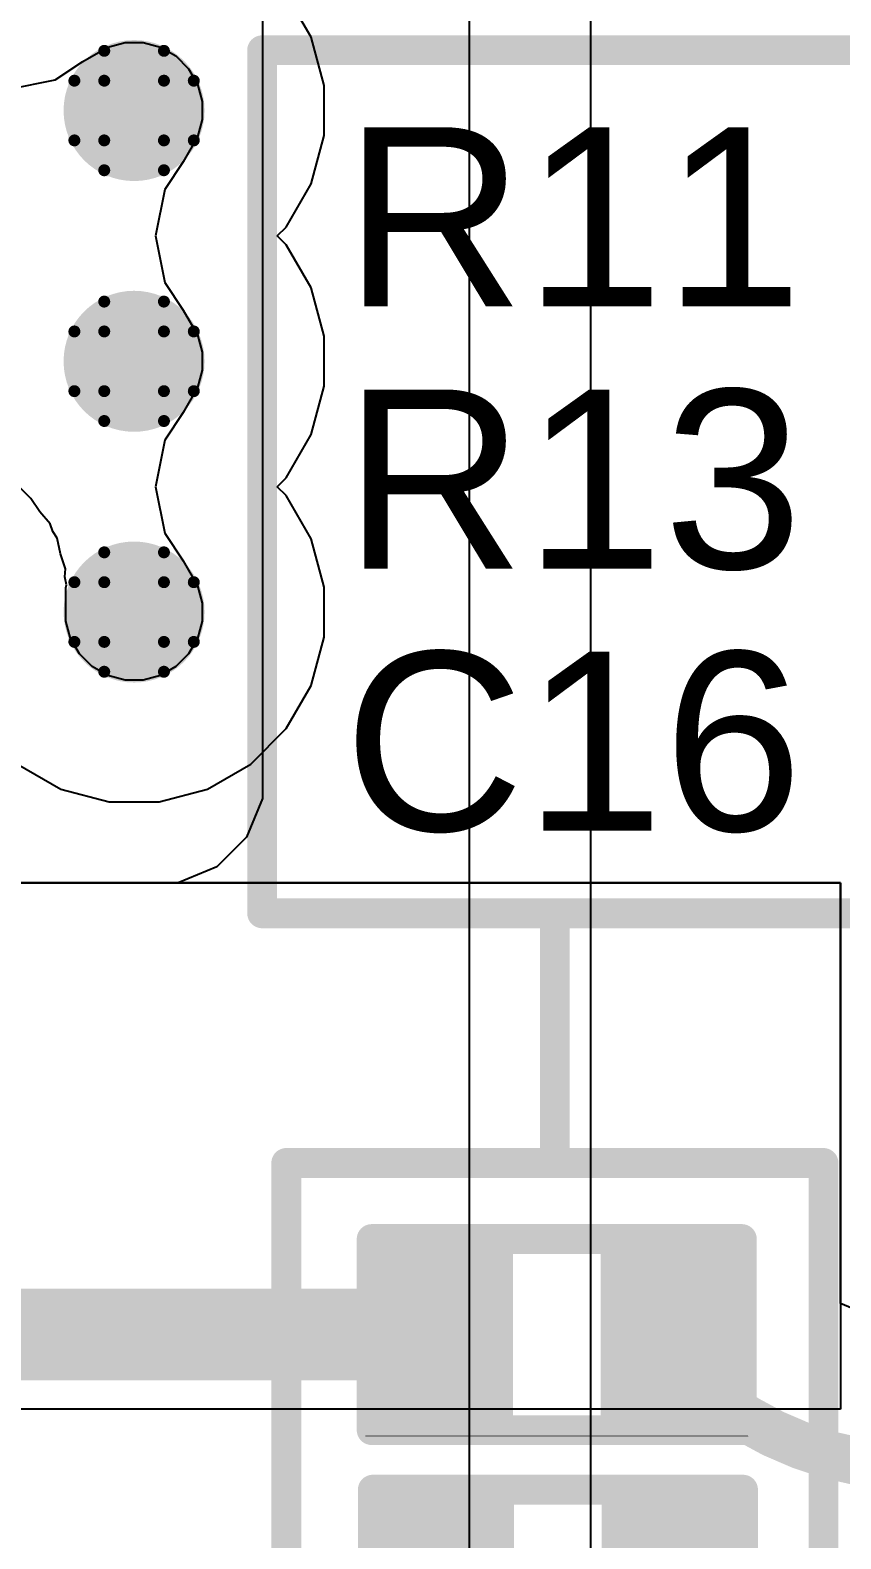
# Model space of a CAD drawing. Header units: inches. Extents: x -18 to 202, y -11 to 119.
# Drawn here: x 32.03 to 35.48, y 22.59 to 29.01 of the extents above; entities that cross this region are included whole.
import ezdxf

# ---------------------------------------------------------------- set-up
doc = ezdxf.new("R2010")
doc.units = ezdxf.units.IN
for name, color, linetype in [('Board Outline', 216, 'Continuous'), ('Bottom Layer', 5, 'Continuous'), ('Drill Drawing', 1, 'Continuous'), ('Ground', 16, 'Continuous'), ('Power', 76, 'Continuous'), ('Top Layer', 1, 'Continuous'), ('Top Overlay', 2, 'Continuous'), ('Top Paste', 8, 'Continuous'), ('Top Solder', 216, 'Continuous'), ('Via Holes', 16, 'Continuous')]:
    doc.layers.add(name, color=color, linetype=linetype)
doc.styles.add('Arial', font='', dxfattribs={"height": 0.2})
doc.styles.get('Arial').set_extended_font_data('Arial')

# ---------------------------------------------------------------- blocks, each defined once
blk = doc.blocks.new('R___0402_44')
at = {"layer": 'Top Layer'}
for points in [[(-0.6985, -0.3175), (-0.6985, 0.3175), (-0.2413, 0.3175), (-0.2413, -0.3175)], [(0.2413, -0.3175), (0.2413, 0.3175), (0.6985, 0.3175), (0.6985, -0.3175)]]:
    blk.add_hatch(color=1, dxfattribs=at).paths.add_polyline_path(points)
at = {"layer": 'Top Paste'}
for points in [[(-0.6985, -0.3175), (-0.6985, 0.3175), (-0.2413, 0.3175), (-0.2413, -0.3175)], [(0.2413, -0.3175), (0.2413, 0.3175), (0.6985, 0.3175), (0.6985, -0.3175)]]:
    blk.add_hatch(color=8, dxfattribs=at).paths.add_polyline_path(points)
at = {"layer": 'Top Solder'}
for points in [[(-0.7535, -0.3725), (-0.7535, 0.3725), (-0.1863, 0.3725), (-0.1863, -0.3725)], [(0.1863, -0.3725), (0.1863, 0.3725), (0.7535, 0.3725), (0.7535, -0.3725)]]:
    blk.add_hatch(color=216, dxfattribs=at).paths.add_polyline_path(points)
at = {"layer": 'Top Overlay'}
for points in [[(-0.7874, 0.4064, 0.127, 0.127, 0), (-0.7874, -0.4064, 0.127, 0.127, 0)], [(-0.7874, 0.4064, 0.127, 0.127, 0), (0.7874, 0.4064, 0.127, 0.127, 0)], [(0.7874, -0.4064, 0.127, 0.127, 0), (0.7874, 0.4064, 0.127, 0.127, 0)], [(-0.7874, -0.4064, 0.127, 0.127, 0), (0.7874, -0.4064, 0.127, 0.127, 0)], [(-0.8128, -0.4318, 0.00323, 0.00323, 0), (0.8128, -0.4318, 0.00323, 0.00323, 0)]]:
    blk.add_lwpolyline(points, format="xyseb", dxfattribs=at)
for points in [[(-0.8192, 0.4064, 0.0635, 0.0635, 1), (-0.7557, 0.4064, 0.0635, 0.0635, 1)], [(-0.8192, 0.4064, 0.0635, 0.0635, 1), (-0.7557, 0.4064, 0.0635, 0.0635, 1)], [(0.7556, 0.4064, 0.0635, 0.0635, 1), (0.8191, 0.4064, 0.0635, 0.0635, 1)], [(0.7556, 0.4064, 0.0635, 0.0635, 1), (0.8191, 0.4064, 0.0635, 0.0635, 1)], [(-0.8191, -0.4064, 0.0635, 0.0635, 1), (-0.7556, -0.4064, 0.0635, 0.0635, 1)], [(-0.8191, -0.4064, 0.0635, 0.0635, 1), (-0.7556, -0.4064, 0.0635, 0.0635, 1)], [(0.7556, -0.4064, 0.0635, 0.0635, 1), (0.8191, -0.4064, 0.0635, 0.0635, 1)], [(0.7556, -0.4064, 0.0635, 0.0635, 1), (0.8191, -0.4064, 0.0635, 0.0635, 1)], [(-0.8136, -0.4318, 0.00161, 0.00161, 1), (-0.812, -0.4318, 0.00161, 0.00161, 1)], [(0.812, -0.4318, 0.00161, 0.00161, 1), (0.8136, -0.4318, 0.00161, 0.00161, 1)]]:
    blk.add_lwpolyline(points, format="xyseb", close=True, dxfattribs=at)
blk = doc.blocks.new('R___0402_46')
at = {"layer": 'Top Layer'}
for points in [[(-0.6985, -0.3175), (-0.6985, 0.3175), (-0.2413, 0.3175), (-0.2413, -0.3175)], [(0.2413, -0.3175), (0.2413, 0.3175), (0.6985, 0.3175), (0.6985, -0.3175)]]:
    blk.add_hatch(color=1, dxfattribs=at).paths.add_polyline_path(points)
at = {"layer": 'Top Paste'}
for points in [[(-0.6985, -0.3175), (-0.6985, 0.3175), (-0.2413, 0.3175), (-0.2413, -0.3175)], [(0.2413, -0.3175), (0.2413, 0.3175), (0.6985, 0.3175), (0.6985, -0.3175)]]:
    blk.add_hatch(color=8, dxfattribs=at).paths.add_polyline_path(points)
at = {"layer": 'Top Solder'}
for points in [[(-0.7535, -0.3725), (-0.7535, 0.3725), (-0.1863, 0.3725), (-0.1863, -0.3725)], [(0.1863, -0.3725), (0.1863, 0.3725), (0.7535, 0.3725), (0.7535, -0.3725)]]:
    blk.add_hatch(color=216, dxfattribs=at).paths.add_polyline_path(points)
at = {"layer": 'Top Overlay'}
for points in [[(-0.7874, -0.4064, 0.127, 0.127, 0), (-0.7874, 0.4064, 0.127, 0.127, 0)], [(-0.7874, 0.4064, 0.127, 0.127, 0), (0.7874, 0.4064, 0.127, 0.127, 0)], [(0.7874, 0.4064, 0.127, 0.127, 0), (0.7874, -0.4064, 0.127, 0.127, 0)], [(-0.7874, -0.4064, 0.127, 0.127, 0), (0.7874, -0.4064, 0.127, 0.127, 0)], [(-0.8128, -0.4318, 0.00323, 0.00323, 0), (0.8128, -0.4318, 0.00323, 0.00323, 0)]]:
    blk.add_lwpolyline(points, format="xyseb", dxfattribs=at)
for points in [[(-0.8191, 0.4064, 0.0635, 0.0635, 1), (-0.7556, 0.4064, 0.0635, 0.0635, 1)], [(-0.8191, 0.4064, 0.0635, 0.0635, 1), (-0.7556, 0.4064, 0.0635, 0.0635, 1)], [(0.7556, 0.4064, 0.0635, 0.0635, 1), (0.8191, 0.4064, 0.0635, 0.0635, 1)], [(0.7556, 0.4064, 0.0635, 0.0635, 1), (0.8191, 0.4064, 0.0635, 0.0635, 1)], [(-0.8191, -0.4064, 0.0635, 0.0635, 1), (-0.7556, -0.4064, 0.0635, 0.0635, 1)], [(-0.8191, -0.4064, 0.0635, 0.0635, 1), (-0.7556, -0.4064, 0.0635, 0.0635, 1)], [(0.7557, -0.4064, 0.0635, 0.0635, 1), (0.8192, -0.4064, 0.0635, 0.0635, 1)], [(0.7557, -0.4064, 0.0635, 0.0635, 1), (0.8192, -0.4064, 0.0635, 0.0635, 1)], [(-0.8136, -0.4318, 0.00161, 0.00161, 1), (-0.812, -0.4318, 0.00161, 0.00161, 1)], [(0.812, -0.4318, 0.00161, 0.00161, 1), (0.8136, -0.4318, 0.00161, 0.00161, 1)]]:
    blk.add_lwpolyline(points, format="xyseb", close=True, dxfattribs=at)

msp = doc.modelspace()

# ---------------------------------------------------------------- hatches: boundary and pattern name
at = {"layer": 'Bottom Layer'}
h = msp.add_hatch(color=5, dxfattribs=at)
edge = h.paths.add_edge_path()
edge.add_arc((32.4741, 28.666), 0.3, 0, 360)
h = msp.add_hatch(color=5, dxfattribs=at)
edge = h.paths.add_edge_path()
edge.add_arc((32.4741, 27.5992), 0.3, 0, 360)
h = msp.add_hatch(color=5, dxfattribs=at)
edge = h.paths.add_edge_path()
edge.add_arc((32.4741, 26.5324), 0.3, 0, 360)
at = {"layer": 'Ground'}
h = msp.add_hatch(color=16, dxfattribs=at)
edge = h.paths.add_edge_path()
edge.add_arc((32.4741, 28.666), 0.3, 0, 360)
h = msp.add_hatch(color=16, dxfattribs=at)
edge = h.paths.add_edge_path()
edge.add_arc((32.4741, 27.5992), 0.3, 0, 360)
h = msp.add_hatch(color=16, dxfattribs=at)
edge = h.paths.add_edge_path()
edge.add_arc((32.4741, 26.5324), 0.3, 0, 360)
at = {"layer": 'Power'}
h = msp.add_hatch(color=76, dxfattribs=at)
edge = h.paths.add_edge_path()
edge.add_arc((32.4741, 28.666), 0.3, 0, 360)
h = msp.add_hatch(color=76, dxfattribs=at)
edge = h.paths.add_edge_path()
edge.add_arc((32.4741, 27.5992), 0.3, 0, 360)
h = msp.add_hatch(color=76, dxfattribs=at)
edge = h.paths.add_edge_path()
edge.add_arc((32.4741, 26.5324), 0.3, 0, 360)
at = {"layer": 'Top Layer'}
h = msp.add_hatch(color=1, dxfattribs=at)
edge = h.paths.add_edge_path()
edge.add_arc((32.4741, 28.666), 0.3, 0, 360)
h = msp.add_hatch(color=1, dxfattribs=at)
edge = h.paths.add_edge_path()
edge.add_arc((32.4741, 27.5992), 0.3, 0, 360)
h = msp.add_hatch(color=1, dxfattribs=at)
edge = h.paths.add_edge_path()
edge.add_arc((32.4741, 26.5324), 0.3, 0, 360)
at = {"layer": 'Via Holes'}
h = msp.add_hatch(color=7, dxfattribs=at)
edge = h.paths.add_edge_path()
edge.add_arc((32.4741, 28.666), 0.15, 0, 360)
h = msp.add_hatch(color=7, dxfattribs=at)
edge = h.paths.add_edge_path()
edge.add_arc((32.4741, 27.5992), 0.15, 0, 360)
h = msp.add_hatch(color=7, dxfattribs=at)
edge = h.paths.add_edge_path()
edge.add_arc((32.4741, 26.5324), 0.15, 0, 360)

# ---------------------------------------------------------------- linework, layer by layer
at = {"layer": 'Board Outline'}
msp.add_lwpolyline([(44.2299, 62.3099, 0.254, 0.254, -3.535496), (7.5647, 62.2891, 0.254, 0.254, 0)], format="xyseb", dxfattribs=at)
at = {"layer": 'Bottom Layer'}
for p, q in [((33.227, 28.9779), (33.1206, 29.1621)), ((32.3621, 28.9363), (32.4359, 28.9561)), ((32.4359, 28.9561), (32.5123, 28.9561)), ((32.5123, 28.9561), (32.586, 28.9363)), ((33.2821, 28.7724), (33.227, 28.9779)), ((32.256, 28.8751), (32.3621, 28.9363)), ((32.586, 28.9363), (32.6522, 28.8981)), ((32.6522, 28.8981), (32.7062, 28.8441)), ((32.1389, 28.7968), (32.256, 28.8751)), ((32.7062, 28.8441), (32.7444, 28.778)), ((31.9407, 28.7574), (32.1389, 28.7968)), ((32.7444, 28.778), (32.7641, 28.7042)), ((33.2821, 28.5597), (33.2821, 28.7724)), ((32.7641, 28.7042), (32.7641, 28.6278)), ((32.7641, 28.6278), (32.7444, 28.5541)), ((32.7444, 28.5541), (32.6831, 28.448)), ((33.227, 28.3541), (33.2821, 28.5597)), ((32.6831, 28.448), (32.6048, 28.3308)), ((32.6048, 28.3308), (32.5654, 28.1326)), ((33.1206, 28.1699), (33.227, 28.3541)), ((32.5654, 28.1326), (32.6048, 27.9344)), ((33.0834, 28.1326), (33.1206, 28.1699)), ((33.1206, 28.0953), (33.0834, 28.1326)), ((33.227, 27.9111), (33.1206, 28.0953)), ((32.6048, 27.9344), (32.6831, 27.8173)), ((33.2821, 27.7056), (33.227, 27.9111)), ((32.6831, 27.8173), (32.7444, 27.7112)), ((32.7444, 27.7112), (32.7641, 27.6374)), ((33.2821, 27.4929), (33.2821, 27.7056)), ((32.7641, 27.6374), (32.7641, 27.561)), ((32.7641, 27.561), (32.7444, 27.4873)), ((32.7444, 27.4873), (32.6831, 27.3812)), ((33.227, 27.2873), (33.2821, 27.4929)), ((32.6831, 27.3812), (32.6048, 27.264)), ((33.1206, 27.1031), (33.227, 27.2873)), ((32.6048, 27.264), (32.5654, 27.0658)), ((32.035, 27.015), (31.8898, 27.1601)), ((33.0834, 27.0658), (33.1206, 27.1031)), ((32.5654, 27.0658), (32.6048, 26.8676)), ((33.1206, 27.0285), (33.0834, 27.0658)), ((33.227, 26.8443), (33.1206, 27.0285)), ((32.0726, 26.9586), (32.035, 27.015)), ((32.1173, 26.9077), (32.0726, 26.9586)), ((32.1283, 26.8753), (32.1173, 26.9077)), ((32.1473, 26.8469), (32.1283, 26.8753)), ((32.1605, 26.7805), (32.1473, 26.8469)), ((32.6048, 26.8676), (32.6831, 26.7505)), ((33.2821, 26.6388), (33.227, 26.8443)), ((32.1823, 26.7163), (32.1605, 26.7805)), ((32.18, 26.6822), (32.1823, 26.7163)), ((32.6831, 26.7505), (32.7444, 26.6444)), ((32.1867, 26.6487), (32.18, 26.6822)), ((32.184, 26.6354), (32.1867, 26.6487)), ((32.7444, 26.6444), (32.7641, 26.5706)), ((33.2821, 26.4261), (33.2821, 26.6388)), ((32.184, 26.4942), (32.184, 26.6354)), ((32.7641, 26.5706), (32.7641, 26.4942)), ((32.2038, 26.4205), (32.184, 26.4942)), ((32.7641, 26.4942), (32.7444, 26.4205)), ((32.242, 26.3543), (32.2038, 26.4205)), ((32.7444, 26.4205), (32.7062, 26.3543)), ((33.227, 26.2205), (33.2821, 26.4261)), ((32.296, 26.3003), (32.242, 26.3543)), ((32.7062, 26.3543), (32.6522, 26.3003)), ((32.3621, 26.2621), (32.296, 26.3003)), ((32.4359, 26.2424), (32.3621, 26.2621)), ((32.586, 26.2621), (32.5123, 26.2424)), ((32.6522, 26.3003), (32.586, 26.2621)), ((32.5123, 26.2424), (32.4359, 26.2424)), ((33.1206, 26.0363), (33.227, 26.2205)), ((32.9702, 25.8859), (33.1206, 26.0363)), ((31.978, 25.8859), (32.1622, 25.7795)), ((32.786, 25.7795), (32.9702, 25.8859)), ((32.1622, 25.7795), (32.3677, 25.7244)), ((32.5805, 25.7244), (32.786, 25.7795)), ((32.3677, 25.7244), (32.5805, 25.7244))]:
    msp.add_line(p, q, dxfattribs=at)
at = {"layer": 'Drill Drawing'}
for points in [[(32.3471, 28.793, 0.0508, 0.0508, 0), (32.3471, 28.92, 0.0508, 0.0508, 0)], [(32.3471, 28.92, 0.0508, 0.0508, 0), (32.6011, 28.92, 0.0508, 0.0508, 0)], [(32.6011, 28.793, 0.0508, 0.0508, 0), (32.6011, 28.92, 0.0508, 0.0508, 0)], [(32.2201, 28.539, 0.0508, 0.0508, 0), (32.2201, 28.793, 0.0508, 0.0508, 0)], [(32.2201, 28.793, 0.0508, 0.0508, 0), (32.3471, 28.793, 0.0508, 0.0508, 0)], [(32.6011, 28.793, 0.0508, 0.0508, 0), (32.7281, 28.793, 0.0508, 0.0508, 0)], [(32.7281, 28.539, 0.0508, 0.0508, 0), (32.7281, 28.793, 0.0508, 0.0508, 0)], [(32.2201, 28.539, 0.0508, 0.0508, 0), (32.3471, 28.539, 0.0508, 0.0508, 0)], [(32.3471, 28.412, 0.0508, 0.0508, 0), (32.3471, 28.539, 0.0508, 0.0508, 0)], [(32.6011, 28.539, 0.0508, 0.0508, 0), (32.7281, 28.539, 0.0508, 0.0508, 0)], [(32.6011, 28.412, 0.0508, 0.0508, 0), (32.6011, 28.539, 0.0508, 0.0508, 0)], [(32.3471, 28.412, 0.0508, 0.0508, 0), (32.6011, 28.412, 0.0508, 0.0508, 0)], [(32.3471, 27.7262, 0.0508, 0.0508, 0), (32.3471, 27.8532, 0.0508, 0.0508, 0)], [(32.3471, 27.8532, 0.0508, 0.0508, 0), (32.6011, 27.8532, 0.0508, 0.0508, 0)], [(32.6011, 27.7262, 0.0508, 0.0508, 0), (32.6011, 27.8532, 0.0508, 0.0508, 0)], [(32.2201, 27.4722, 0.0508, 0.0508, 0), (32.2201, 27.7262, 0.0508, 0.0508, 0)], [(32.2201, 27.7262, 0.0508, 0.0508, 0), (32.3471, 27.7262, 0.0508, 0.0508, 0)], [(32.6011, 27.7262, 0.0508, 0.0508, 0), (32.7281, 27.7262, 0.0508, 0.0508, 0)], [(32.7281, 27.4722, 0.0508, 0.0508, 0), (32.7281, 27.7262, 0.0508, 0.0508, 0)], [(32.2201, 27.4722, 0.0508, 0.0508, 0), (32.3471, 27.4722, 0.0508, 0.0508, 0)], [(32.3471, 27.3452, 0.0508, 0.0508, 0), (32.3471, 27.4722, 0.0508, 0.0508, 0)], [(32.6011, 27.4722, 0.0508, 0.0508, 0), (32.7281, 27.4722, 0.0508, 0.0508, 0)], [(32.6011, 27.3452, 0.0508, 0.0508, 0), (32.6011, 27.4722, 0.0508, 0.0508, 0)], [(32.3471, 27.3452, 0.0508, 0.0508, 0), (32.6011, 27.3452, 0.0508, 0.0508, 0)], [(32.3471, 26.6594, 0.0508, 0.0508, 0), (32.3471, 26.7864, 0.0508, 0.0508, 0)], [(32.3471, 26.7864, 0.0508, 0.0508, 0), (32.6011, 26.7864, 0.0508, 0.0508, 0)], [(32.6011, 26.6594, 0.0508, 0.0508, 0), (32.6011, 26.7864, 0.0508, 0.0508, 0)], [(32.2201, 26.4054, 0.0508, 0.0508, 0), (32.2201, 26.6594, 0.0508, 0.0508, 0)], [(32.2201, 26.6594, 0.0508, 0.0508, 0), (32.3471, 26.6594, 0.0508, 0.0508, 0)], [(32.6011, 26.6594, 0.0508, 0.0508, 0), (32.7281, 26.6594, 0.0508, 0.0508, 0)], [(32.7281, 26.4054, 0.0508, 0.0508, 0), (32.7281, 26.6594, 0.0508, 0.0508, 0)], [(32.2201, 26.4054, 0.0508, 0.0508, 0), (32.3471, 26.4054, 0.0508, 0.0508, 0)], [(32.3471, 26.2784, 0.0508, 0.0508, 0), (32.3471, 26.4054, 0.0508, 0.0508, 0)], [(32.6011, 26.4054, 0.0508, 0.0508, 0), (32.7281, 26.4054, 0.0508, 0.0508, 0)], [(32.6011, 26.2784, 0.0508, 0.0508, 0), (32.6011, 26.4054, 0.0508, 0.0508, 0)], [(32.3471, 26.2784, 0.0508, 0.0508, 0), (32.6011, 26.2784, 0.0508, 0.0508, 0)]]:
    msp.add_lwpolyline(points, format="xyseb", dxfattribs=at)
for points in [[(32.3344, 28.92, 0.0254, 0.0254, 1), (32.3598, 28.92, 0.0254, 0.0254, 1)], [(32.3344, 28.92, 0.0254, 0.0254, 1), (32.3598, 28.92, 0.0254, 0.0254, 1)], [(32.5884, 28.92, 0.0254, 0.0254, 1), (32.6138, 28.92, 0.0254, 0.0254, 1)], [(32.5884, 28.92, 0.0254, 0.0254, 1), (32.6138, 28.92, 0.0254, 0.0254, 1)], [(32.2074, 28.793, 0.0254, 0.0254, 1), (32.2328, 28.793, 0.0254, 0.0254, 1)], [(32.2074, 28.793, 0.0254, 0.0254, 1), (32.2328, 28.793, 0.0254, 0.0254, 1)], [(32.3344, 28.793, 0.0254, 0.0254, 1), (32.3598, 28.793, 0.0254, 0.0254, 1)], [(32.3344, 28.793, 0.0254, 0.0254, 1), (32.3598, 28.793, 0.0254, 0.0254, 1)], [(32.5884, 28.793, 0.0254, 0.0254, 1), (32.6138, 28.793, 0.0254, 0.0254, 1)], [(32.5884, 28.793, 0.0254, 0.0254, 1), (32.6138, 28.793, 0.0254, 0.0254, 1)], [(32.7154, 28.793, 0.0254, 0.0254, 1), (32.7408, 28.793, 0.0254, 0.0254, 1)], [(32.7154, 28.793, 0.0254, 0.0254, 1), (32.7408, 28.793, 0.0254, 0.0254, 1)], [(32.2074, 28.539, 0.0254, 0.0254, 1), (32.2328, 28.539, 0.0254, 0.0254, 1)], [(32.2074, 28.539, 0.0254, 0.0254, 1), (32.2328, 28.539, 0.0254, 0.0254, 1)], [(32.3344, 28.539, 0.0254, 0.0254, 1), (32.3598, 28.539, 0.0254, 0.0254, 1)], [(32.3344, 28.539, 0.0254, 0.0254, 1), (32.3598, 28.539, 0.0254, 0.0254, 1)], [(32.5884, 28.539, 0.0254, 0.0254, 1), (32.6138, 28.539, 0.0254, 0.0254, 1)], [(32.5884, 28.539, 0.0254, 0.0254, 1), (32.6138, 28.539, 0.0254, 0.0254, 1)], [(32.7154, 28.539, 0.0254, 0.0254, 1), (32.7408, 28.539, 0.0254, 0.0254, 1)], [(32.7154, 28.539, 0.0254, 0.0254, 1), (32.7408, 28.539, 0.0254, 0.0254, 1)], [(32.3344, 28.412, 0.0254, 0.0254, 1), (32.3598, 28.412, 0.0254, 0.0254, 1)], [(32.3344, 28.412, 0.0254, 0.0254, 1), (32.3598, 28.412, 0.0254, 0.0254, 1)], [(32.5884, 28.412, 0.0254, 0.0254, 1), (32.6138, 28.412, 0.0254, 0.0254, 1)], [(32.5884, 28.412, 0.0254, 0.0254, 1), (32.6138, 28.412, 0.0254, 0.0254, 1)], [(32.3344, 27.8532, 0.0254, 0.0254, 1), (32.3598, 27.8532, 0.0254, 0.0254, 1)], [(32.3344, 27.8532, 0.0254, 0.0254, 1), (32.3598, 27.8532, 0.0254, 0.0254, 1)], [(32.5884, 27.8532, 0.0254, 0.0254, 1), (32.6138, 27.8532, 0.0254, 0.0254, 1)], [(32.5884, 27.8532, 0.0254, 0.0254, 1), (32.6138, 27.8532, 0.0254, 0.0254, 1)], [(32.2074, 27.7262, 0.0254, 0.0254, 1), (32.2328, 27.7262, 0.0254, 0.0254, 1)], [(32.2074, 27.7262, 0.0254, 0.0254, 1), (32.2328, 27.7262, 0.0254, 0.0254, 1)], [(32.3344, 27.7262, 0.0254, 0.0254, 1), (32.3598, 27.7262, 0.0254, 0.0254, 1)], [(32.3344, 27.7262, 0.0254, 0.0254, 1), (32.3598, 27.7262, 0.0254, 0.0254, 1)], [(32.5884, 27.7262, 0.0254, 0.0254, 1), (32.6138, 27.7262, 0.0254, 0.0254, 1)], [(32.5884, 27.7262, 0.0254, 0.0254, 1), (32.6138, 27.7262, 0.0254, 0.0254, 1)], [(32.7154, 27.7262, 0.0254, 0.0254, 1), (32.7408, 27.7262, 0.0254, 0.0254, 1)], [(32.7154, 27.7262, 0.0254, 0.0254, 1), (32.7408, 27.7262, 0.0254, 0.0254, 1)], [(32.2074, 27.4722, 0.0254, 0.0254, 1), (32.2328, 27.4722, 0.0254, 0.0254, 1)], [(32.2074, 27.4722, 0.0254, 0.0254, 1), (32.2328, 27.4722, 0.0254, 0.0254, 1)], [(32.3344, 27.4722, 0.0254, 0.0254, 1), (32.3598, 27.4722, 0.0254, 0.0254, 1)], [(32.3344, 27.4722, 0.0254, 0.0254, 1), (32.3598, 27.4722, 0.0254, 0.0254, 1)], [(32.5884, 27.4722, 0.0254, 0.0254, 1), (32.6138, 27.4722, 0.0254, 0.0254, 1)], [(32.5884, 27.4722, 0.0254, 0.0254, 1), (32.6138, 27.4722, 0.0254, 0.0254, 1)], [(32.7154, 27.4722, 0.0254, 0.0254, 1), (32.7408, 27.4722, 0.0254, 0.0254, 1)], [(32.7154, 27.4722, 0.0254, 0.0254, 1), (32.7408, 27.4722, 0.0254, 0.0254, 1)], [(32.3344, 27.3452, 0.0254, 0.0254, 1), (32.3598, 27.3452, 0.0254, 0.0254, 1)], [(32.3344, 27.3452, 0.0254, 0.0254, 1), (32.3598, 27.3452, 0.0254, 0.0254, 1)], [(32.5884, 27.3452, 0.0254, 0.0254, 1), (32.6138, 27.3452, 0.0254, 0.0254, 1)], [(32.5884, 27.3452, 0.0254, 0.0254, 1), (32.6138, 27.3452, 0.0254, 0.0254, 1)], [(32.3344, 26.7864, 0.0254, 0.0254, 1), (32.3598, 26.7864, 0.0254, 0.0254, 1)], [(32.3344, 26.7864, 0.0254, 0.0254, 1), (32.3598, 26.7864, 0.0254, 0.0254, 1)], [(32.5884, 26.7864, 0.0254, 0.0254, 1), (32.6138, 26.7864, 0.0254, 0.0254, 1)], [(32.5884, 26.7864, 0.0254, 0.0254, 1), (32.6138, 26.7864, 0.0254, 0.0254, 1)], [(32.2074, 26.6594, 0.0254, 0.0254, 1), (32.2328, 26.6594, 0.0254, 0.0254, 1)], [(32.2074, 26.6594, 0.0254, 0.0254, 1), (32.2328, 26.6594, 0.0254, 0.0254, 1)], [(32.3344, 26.6594, 0.0254, 0.0254, 1), (32.3598, 26.6594, 0.0254, 0.0254, 1)], [(32.3344, 26.6594, 0.0254, 0.0254, 1), (32.3598, 26.6594, 0.0254, 0.0254, 1)], [(32.5884, 26.6594, 0.0254, 0.0254, 1), (32.6138, 26.6594, 0.0254, 0.0254, 1)], [(32.5884, 26.6594, 0.0254, 0.0254, 1), (32.6138, 26.6594, 0.0254, 0.0254, 1)], [(32.7154, 26.6594, 0.0254, 0.0254, 1), (32.7408, 26.6594, 0.0254, 0.0254, 1)], [(32.7154, 26.6594, 0.0254, 0.0254, 1), (32.7408, 26.6594, 0.0254, 0.0254, 1)], [(32.2074, 26.4054, 0.0254, 0.0254, 1), (32.2328, 26.4054, 0.0254, 0.0254, 1)], [(32.2074, 26.4054, 0.0254, 0.0254, 1), (32.2328, 26.4054, 0.0254, 0.0254, 1)], [(32.3344, 26.4054, 0.0254, 0.0254, 1), (32.3598, 26.4054, 0.0254, 0.0254, 1)], [(32.3344, 26.4054, 0.0254, 0.0254, 1), (32.3598, 26.4054, 0.0254, 0.0254, 1)], [(32.5884, 26.4054, 0.0254, 0.0254, 1), (32.6138, 26.4054, 0.0254, 0.0254, 1)], [(32.5884, 26.4054, 0.0254, 0.0254, 1), (32.6138, 26.4054, 0.0254, 0.0254, 1)], [(32.7154, 26.4054, 0.0254, 0.0254, 1), (32.7408, 26.4054, 0.0254, 0.0254, 1)], [(32.7154, 26.4054, 0.0254, 0.0254, 1), (32.7408, 26.4054, 0.0254, 0.0254, 1)], [(32.3344, 26.2784, 0.0254, 0.0254, 1), (32.3598, 26.2784, 0.0254, 0.0254, 1)], [(32.3344, 26.2784, 0.0254, 0.0254, 1), (32.3598, 26.2784, 0.0254, 0.0254, 1)], [(32.5884, 26.2784, 0.0254, 0.0254, 1), (32.6138, 26.2784, 0.0254, 0.0254, 1)], [(32.5884, 26.2784, 0.0254, 0.0254, 1), (32.6138, 26.2784, 0.0254, 0.0254, 1)]]:
    msp.add_lwpolyline(points, format="xyseb", close=True, dxfattribs=at)
at = {"layer": 'Ground'}
for p, q in [((33.899, 29.959), (33.899, 20.7262)), ((34.417, 20.7135), (34.417, 29.972))]:
    msp.add_line(p, q, dxfattribs=at)
at = {"layer": 'Power'}
for p, q in [((33.227, 28.9779), (33.1206, 29.1621)), ((32.3621, 28.9363), (32.4359, 28.9561)), ((32.4359, 28.9561), (32.5123, 28.9561)), ((32.5123, 28.9561), (32.586, 28.9363)), ((33.2821, 28.7724), (33.227, 28.9779)), ((32.256, 28.8751), (32.3621, 28.9363)), ((32.586, 28.9363), (32.6522, 28.8981)), ((32.6522, 28.8981), (32.7062, 28.8441)), ((32.1389, 28.7968), (32.256, 28.8751)), ((32.7062, 28.8441), (32.7444, 28.778)), ((31.9407, 28.7574), (32.1389, 28.7968)), ((32.7444, 28.778), (32.7641, 28.7042)), ((33.2821, 28.5597), (33.2821, 28.7724)), ((32.7641, 28.7042), (32.7641, 28.6278)), ((32.7641, 28.6278), (32.7444, 28.5541)), ((32.7444, 28.5541), (32.6831, 28.448)), ((33.227, 28.3541), (33.2821, 28.5597)), ((32.6831, 28.448), (32.6048, 28.3308)), ((32.6048, 28.3308), (32.5654, 28.1326)), ((33.1206, 28.1699), (33.227, 28.3541)), ((32.5654, 28.1326), (32.6048, 27.9344)), ((33.0834, 28.1326), (33.1206, 28.1699)), ((33.1206, 28.0953), (33.0834, 28.1326)), ((33.227, 27.9111), (33.1206, 28.0953)), ((32.6048, 27.9344), (32.6831, 27.8173)), ((33.2821, 27.7056), (33.227, 27.9111)), ((32.6831, 27.8173), (32.7444, 27.7112)), ((32.7444, 27.7112), (32.7641, 27.6374)), ((33.2821, 27.4929), (33.2821, 27.7056)), ((32.7641, 27.6374), (32.7641, 27.561)), ((32.7641, 27.561), (32.7444, 27.4873)), ((32.7444, 27.4873), (32.6831, 27.3812)), ((33.227, 27.2873), (33.2821, 27.4929)), ((32.6831, 27.3812), (32.6048, 27.264)), ((33.1206, 27.1031), (33.227, 27.2873)), ((32.6048, 27.264), (32.5654, 27.0658)), ((32.035, 27.015), (31.8898, 27.1601)), ((33.0834, 27.0658), (33.1206, 27.1031)), ((32.5654, 27.0658), (32.6048, 26.8676)), ((33.1206, 27.0285), (33.0834, 27.0658)), ((33.227, 26.8443), (33.1206, 27.0285)), ((32.0726, 26.9586), (32.035, 27.015)), ((32.1173, 26.9077), (32.0726, 26.9586)), ((32.1283, 26.8753), (32.1173, 26.9077)), ((32.1473, 26.8469), (32.1283, 26.8753)), ((32.1605, 26.7805), (32.1473, 26.8469)), ((32.6048, 26.8676), (32.6831, 26.7505)), ((33.2821, 26.6388), (33.227, 26.8443)), ((32.1823, 26.7163), (32.1605, 26.7805)), ((32.18, 26.6822), (32.1823, 26.7163)), ((32.6831, 26.7505), (32.7444, 26.6444)), ((32.1867, 26.6487), (32.18, 26.6822)), ((32.184, 26.6354), (32.1867, 26.6487)), ((32.7444, 26.6444), (32.7641, 26.5706)), ((33.2821, 26.4261), (33.2821, 26.6388)), ((32.184, 26.4942), (32.184, 26.6354)), ((32.7641, 26.5706), (32.7641, 26.4942)), ((32.2038, 26.4205), (32.184, 26.4942)), ((32.7641, 26.4942), (32.7444, 26.4205)), ((32.242, 26.3543), (32.2038, 26.4205)), ((32.7444, 26.4205), (32.7062, 26.3543)), ((33.227, 26.2205), (33.2821, 26.4261)), ((32.296, 26.3003), (32.242, 26.3543)), ((32.7062, 26.3543), (32.6522, 26.3003)), ((32.3621, 26.2621), (32.296, 26.3003)), ((32.4359, 26.2424), (32.3621, 26.2621)), ((32.586, 26.2621), (32.5123, 26.2424)), ((32.6522, 26.3003), (32.586, 26.2621)), ((32.5123, 26.2424), (32.4359, 26.2424)), ((33.1206, 26.0363), (33.227, 26.2205)), ((32.9702, 25.8859), (33.1206, 26.0363)), ((31.978, 25.8859), (32.1622, 25.7795)), ((32.786, 25.7795), (32.9702, 25.8859)), ((32.1622, 25.7795), (32.3677, 25.7244)), ((32.5805, 25.7244), (32.786, 25.7795)), ((32.3677, 25.7244), (32.5805, 25.7244))]:
    msp.add_line(p, q, dxfattribs=at)
at = {"layer": 'Top Layer'}
for p, q in [((33.02, 29.057), (33.02, 28.956)), ((33.02, 28.956), (33.02, 28.956)), ((33.02, 28.956), (33.02, 25.8285)), ((33.02, 25.8285), (33.02, 25.7394)), ((33.02, 25.7394), (32.9518, 25.5747)), ((32.9518, 25.5747), (32.8257, 25.4486)), ((32.8257, 25.4486), (32.661, 25.3804)), ((27.349, 25.3804), (35.4788, 25.3804)), ((35.4788, 25.3804), (27.349, 25.3804)), ((32.5719, 25.3804), (28.1004, 25.3804)), ((32.661, 25.3804), (32.5719, 25.3804)), ((32.5719, 25.3804), (32.5719, 25.3804)), ((35.4788, 25.3804), (35.4788, 23.1409)), ((35.4788, 24.2839), (35.4788, 25.3804)), ((35.4788, 23.5901), (35.4788, 24.2839)), ((35.5992, 23.5403), (35.4788, 23.5901)), ((35.4788, 23.1409), (27.349, 23.1409))]:
    msp.add_line(p, q, dxfattribs=at)
for points in [[(30.7194, 23.4584, 0.3894, 0.3894, 0), (33.8024, 23.4584, 0.3894, 0.3894, 0)], [(34.7422, 23.4584, 0.2032, 0.2032, 0), (34.8692, 23.2527, 0.2032, 0.2032, 0)], [(35.8257, 22.8923, 0.2032, 0.2032, -0.182173), (34.8692, 23.2527, 0.2032, 0.2032, 0)]]:
    msp.add_lwpolyline(points, format="xyseb", dxfattribs=at)
for points in [[(33.7051, 23.4584, 0.1947, 0.1947, 1), (33.8998, 23.4584, 0.1947, 0.1947, 1)], [(34.6914, 23.4584, 0.1016, 0.1016, 1), (34.793, 23.4584, 0.1016, 0.1016, 1)], [(34.8184, 23.2527, 0.1016, 0.1016, 1), (34.92, 23.2527, 0.1016, 0.1016, 1)], [(34.8184, 23.2527, 0.1016, 0.1016, 1), (34.92, 23.2527, 0.1016, 0.1016, 1)]]:
    msp.add_lwpolyline(points, format="xyseb", close=True, dxfattribs=at)
at = {"layer": 'Top Overlay'}
for points in [[(33.0189, 28.9226, 0.127, 0.127, 0), (35.5827, 28.9226, 0.127, 0.127, 0)], [(33.0189, 25.2506, 0.127, 0.127, 0), (33.0189, 28.9226, 0.127, 0.127, 0)], [(33.0189, 25.2506, 0.127, 0.127, 0), (35.5827, 25.2506, 0.127, 0.127, 0)], [(34.2643, 24.1885, 0.127, 0.127, 0), (34.2643, 25.2506, 0.127, 0.127, 0)], [(33.1216, 24.1885, 0.127, 0.127, 0), (35.4071, 24.1885, 0.127, 0.127, 0)], [(33.1216, 23.7407, 0.127, 0.127, 0), (33.1216, 24.1885, 0.127, 0.127, 0)], [(35.4071, 20.6064, 0.127, 0.127, 0), (35.4071, 24.1885, 0.127, 0.127, 0)], [(33.1216, 20.6064, 0.127, 0.127, 0), (33.1216, 23.8648, 0.127, 0.127, 0)]]:
    msp.add_lwpolyline(points, format="xyseb", dxfattribs=at)
for points in [[(32.9872, 28.9226, 0.0635, 0.0635, 1), (33.0507, 28.9226, 0.0635, 0.0635, 1)], [(32.9872, 28.9226, 0.0635, 0.0635, 1), (33.0507, 28.9226, 0.0635, 0.0635, 1)], [(32.9872, 25.2506, 0.0635, 0.0635, 1), (33.0507, 25.2506, 0.0635, 0.0635, 1)], [(32.9872, 25.2506, 0.0635, 0.0635, 1), (33.0507, 25.2506, 0.0635, 0.0635, 1)], [(34.2326, 25.2506, 0.0635, 0.0635, 1), (34.2961, 25.2506, 0.0635, 0.0635, 1)], [(33.0898, 24.1885, 0.0635, 0.0635, 1), (33.1534, 24.1885, 0.0635, 0.0635, 1)], [(33.0898, 24.1885, 0.0635, 0.0635, 1), (33.1534, 24.1885, 0.0635, 0.0635, 1)], [(34.2326, 24.1885, 0.0635, 0.0635, 1), (34.2961, 24.1885, 0.0635, 0.0635, 1)], [(35.3753, 24.1885, 0.0635, 0.0635, 1), (35.4388, 24.1885, 0.0635, 0.0635, 1)], [(35.3753, 24.1885, 0.0635, 0.0635, 1), (35.4388, 24.1885, 0.0635, 0.0635, 1)], [(33.0898, 23.8648, 0.0635, 0.0635, 1), (33.1534, 23.8648, 0.0635, 0.0635, 1)], [(33.0898, 23.7407, 0.0635, 0.0635, 1), (33.1534, 23.7407, 0.0635, 0.0635, 1)]]:
    msp.add_lwpolyline(points, format="xyseb", close=True, dxfattribs=at)

# ---------------------------------------------------------------- block references
for name, p in [('R___0402_46', (34.2723, 23.4584)), ('R___0402_44', (34.2773, 22.3921))]:
    msp.add_blockref(name, p)

# ---------------------------------------------------------------- texts
at = {"layer": 'Top Overlay', "style": 'Arial'}
for s, p in [('R11', (33.3657, 27.8328)), ('R13', (33.3657, 26.7172)), ('C16', (33.3657, 25.6016))]:
    msp.add_text(s, height=0.762, dxfattribs=at).set_placement(p)

doc.saveas('drawing.dxf')
